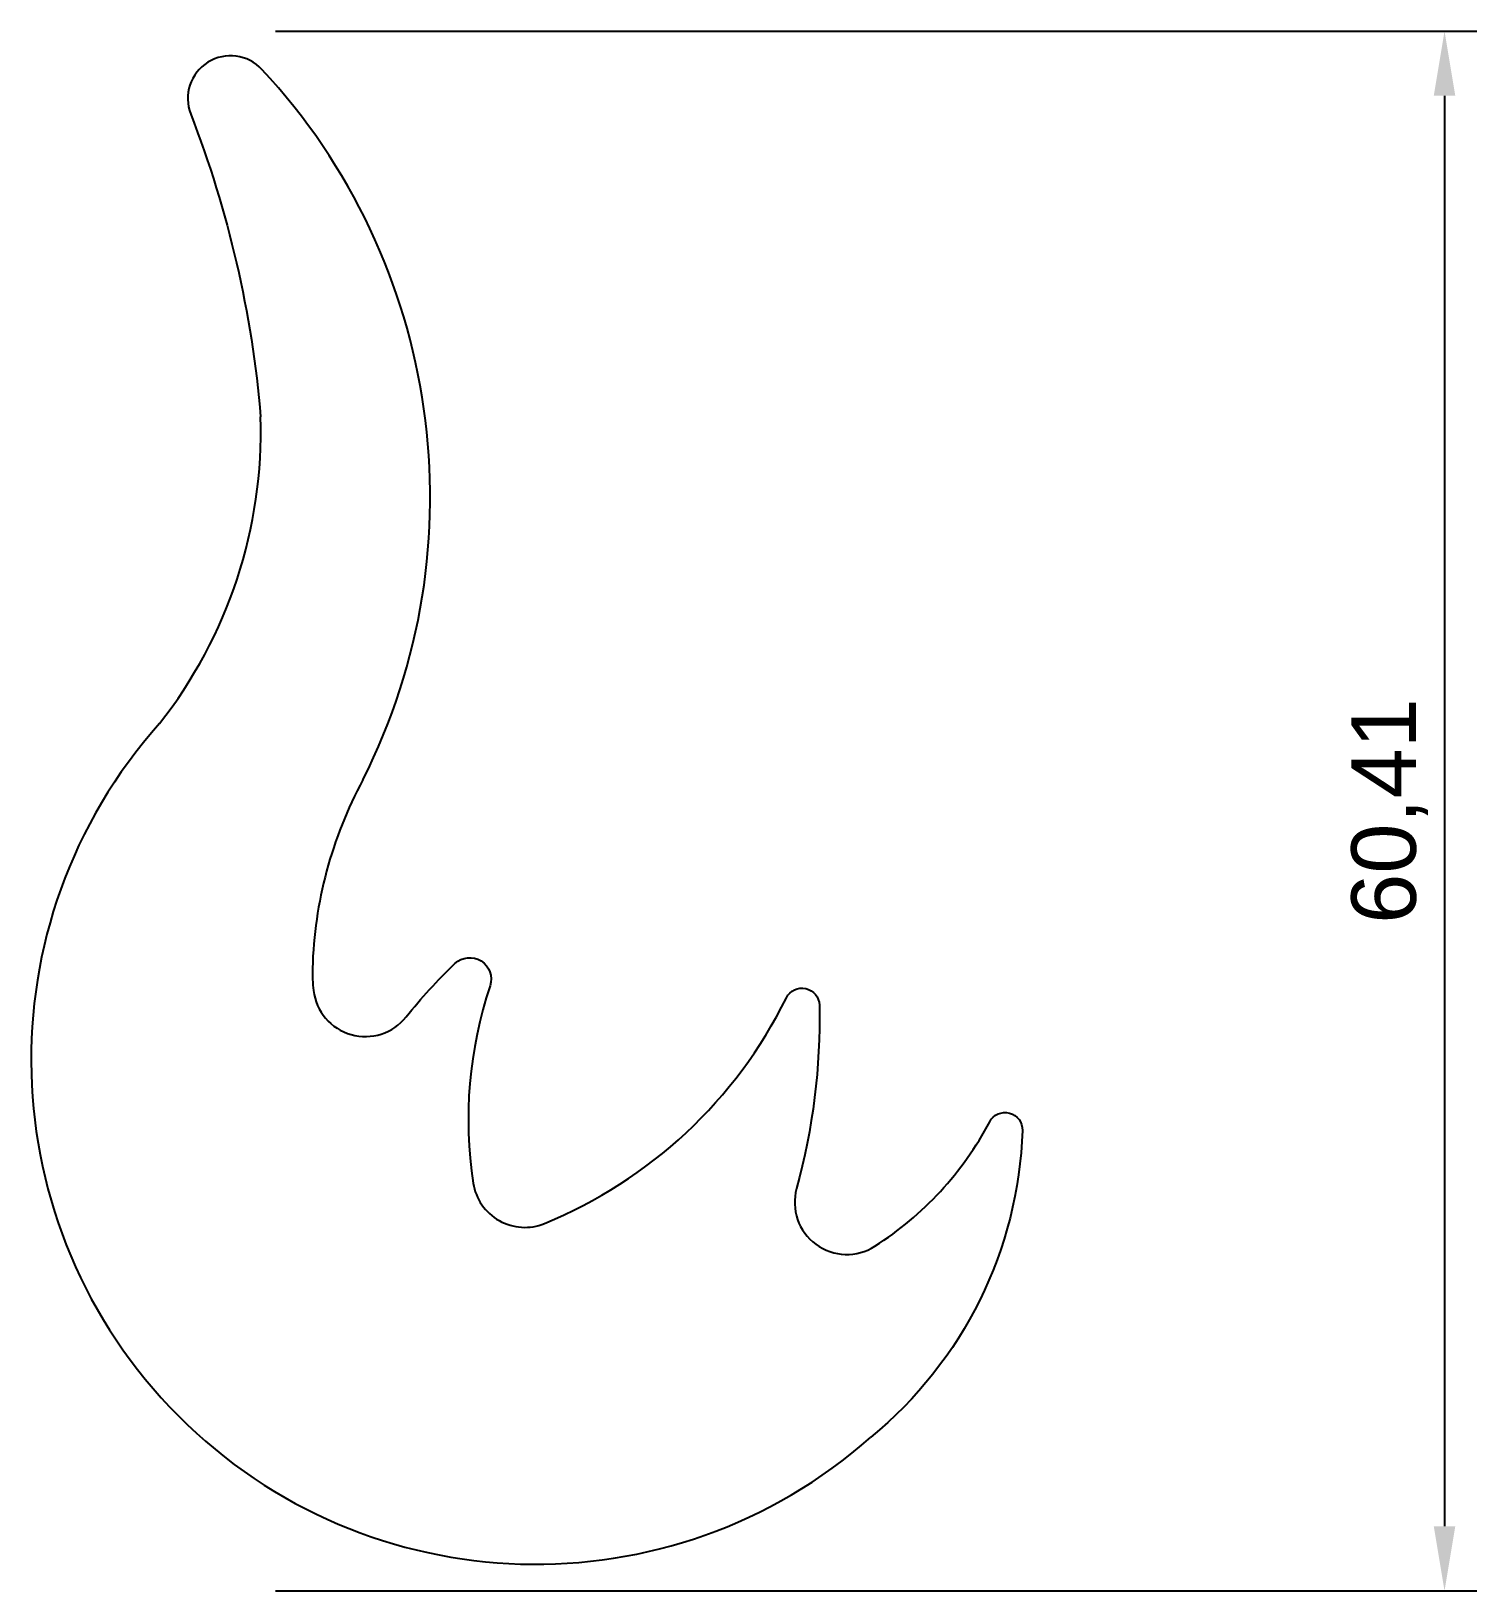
# Model space of a CAD drawing. Header units: millimetres. Extents: x 537.3 to 593.2, y 152.2 to 212.6.
import ezdxf

# ---------------------------------------------------------------- set-up
doc = ezdxf.new("R2010")
doc.units = ezdxf.units.MM
doc.styles.get("Standard").update_dxf_attribs({"font": 'arial.ttf'})
doc.dimstyles.new('ISO-25', dxfattribs={"dimtxt": 2.5, "dimasz": 2.5, "dimexe": 1.25, "dimexo": 0.625, "dimtad": 1, "dimtxsty": 'Standard', "dimcen": 2.5, "dimadec": 0, "dimazin": 0, "dimtfac": 1, "dimtmove": 0, "dimatfit": 3, "dimfxl": 1, "dimarcsym": 0})

# ---------------------------------------------------------------- blocks, each defined once
blk = doc.blocks.new('*D2')
at = {"color": 0, "lineweight": -2, "transparency": 16777216}
for p, q in [((546.721, 212.561), (593.245, 212.561)), ((591.995, 210.061), (591.995, 154.653)), ((546.721, 152.153), (593.245, 152.153))]:
    blk.add_line(p, q, dxfattribs=at)
at = {"color": 0, "transparency": 16777216}
for points in [[(591.578, 210.061), (592.412, 210.061), (591.995, 212.561)], [(591.578, 154.653), (592.412, 154.653), (591.995, 152.153)]]:
    blk.add_solid(points, dxfattribs=at)
at = {"layer": 'Defpoints', "color": 0, "transparency": 16777216}
for p in [(546.096, 212.561), (546.096, 152.153), (591.995, 152.153)]:
    blk.add_point(p, dxfattribs=at)
at = {"color": 0, "transparency": 16777216, "insert": (589.868, 182.357), "char_height": 2.5, "attachment_point": 5, "rotation": 90}
blk.add_mtext('60,41', dxfattribs=at)

msp = doc.modelspace()

# ---------------------------------------------------------------- linework, layer by layer
for points in [[(550.11, 183.566, 0.313721), (546.199, 211.08, 0.826373), (543.439, 209.35, -0.071633), (546.148, 197.622)], [(548.154, 176.26, 0.034867), (548.196, 175.402, 0.666364), (551.784, 174.384, -0.034436), (553.672, 176.449, -0.781874), (555.03, 175.586, 0.119224), (554.38, 167.944, 0.485597), (557.145, 166.382, 0.18253), (566.508, 175.122, -0.785316), (567.785, 174.837, -0.072038), (566.901, 167.735, 0.687071), (569.939, 165.499, 0.1292), (574.381, 170.321, -0.795291), (575.649, 169.984, -0.216259), (569.778, 158.11, 0.216259)]]:
    msp.add_lwpolyline(points, format="xyb")
for centre, radius, start, end in [((527.801, 197.085), 18.355, 321.84805, 1.6759), ((556.803, 172.723), 19.542, 138.2037, 311.60255), ((564.462, 175.81), 16.314, 151.61005, 178.41622)]:
    msp.add_arc(centre, radius, start, end)

# ---------------------------------------------------------------- dimensions: what is measured, and where the dimension line sits
dim = msp.add_linear_dim(base=(591.995, 152.153), p1=(546.096, 212.561), p2=(546.096, 152.153), angle=90, dimstyle='ISO-25')
dim.commit()
dim.dimension.update_dxf_attribs({"geometry": '*D2', "text_midpoint": (589.868, 182.357)})

doc.saveas('drawing.dxf')
